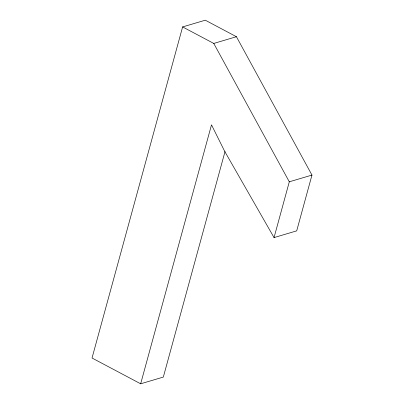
<?xml version="1.0" encoding="UTF-8"?>
<svg xmlns="http://www.w3.org/2000/svg" width="404" height="404" viewBox="0 0 404 404"><rect width="100%" height="100%" fill="white"/><g stroke="black" fill="none" stroke-linecap="round" stroke-linejoin="round"><path stroke-width="0.61" d="M140.663 383.8L211.504 124.841L224.599 151.182L274.043 237.587L296.703 230.861L311.964 175.083L236.426 36.719L205.277 20.2L182.613 26.927L92.036 358.02L140.663 383.8L163.327 377.073L225.023 151.55M274.043 237.587L289.299 181.805L213.767 43.44L182.613 26.927M213.767 43.44L236.426 36.719M289.299 181.805L311.964 175.083"/></g></svg>
